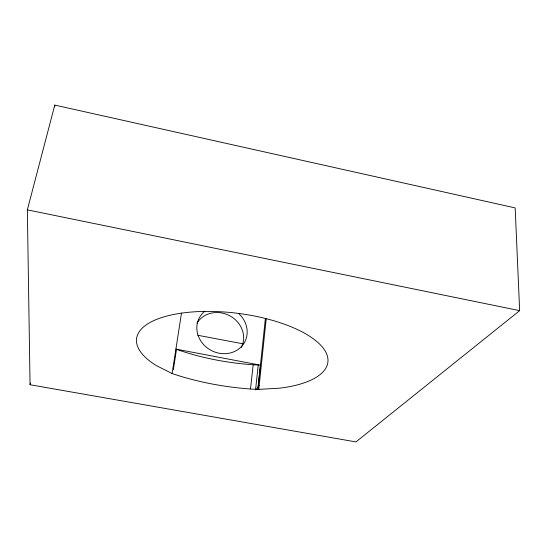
<?xml version="1.0" encoding="UTF-8"?>
<svg xmlns="http://www.w3.org/2000/svg" width="547" height="547" viewBox="0 0 547 547"><rect width="100%" height="100%" fill="white"/><g stroke="black" fill="none" stroke-linecap="round" stroke-linejoin="round"><path stroke-width="0.82" d="M54.727 106.788L54.782 105.079L515.171 207.915L519.65 310.648L355.94 441.921L30.051 384.732L27.35 209.85L54.782 105.079M260.434 364.952L258.109 386.927L255.934 389.963M257.876 389.437L279.804 388.151A96.381 37.517 7 0 0 313.069 338.607A96.381 37.517 7 0 0 177.242 313.807A96.381 37.517 7 0 0 156.38 365.615L172.107 373.533A137.14 55.883 6.8 0 0 250.499 388.992L257.876 389.437L265.357 318.662M258.772 389.485L266.218 318.682M255.593 389.731L258.307 364.329M250.499 388.992L253.158 364.767A134.965 58.871 6.8 0 1 175.902 349.102L260.44 365.17L253.158 364.767M172.107 373.533L181.495 313.089M173.344 369.738L176.476 349.485M30.051 384.732L30.447 383.064M258.307 385.348L259.203 385.396M197.782 335.27L243.018 343.824M27.35 209.85L519.65 310.648M196.968 323.195A25.299 22.933 26.8 0 1 229.952 315.886A25.299 22.933 26.8 0 1 241.336 347.454M238.943 313.8A25.716 23.179 28.1 0 1 240.154 347.83A25.716 23.179 28.1 0 1 204.065 345.089A25.716 23.179 28.1 0 1 204.858 311.209"/></g></svg>
